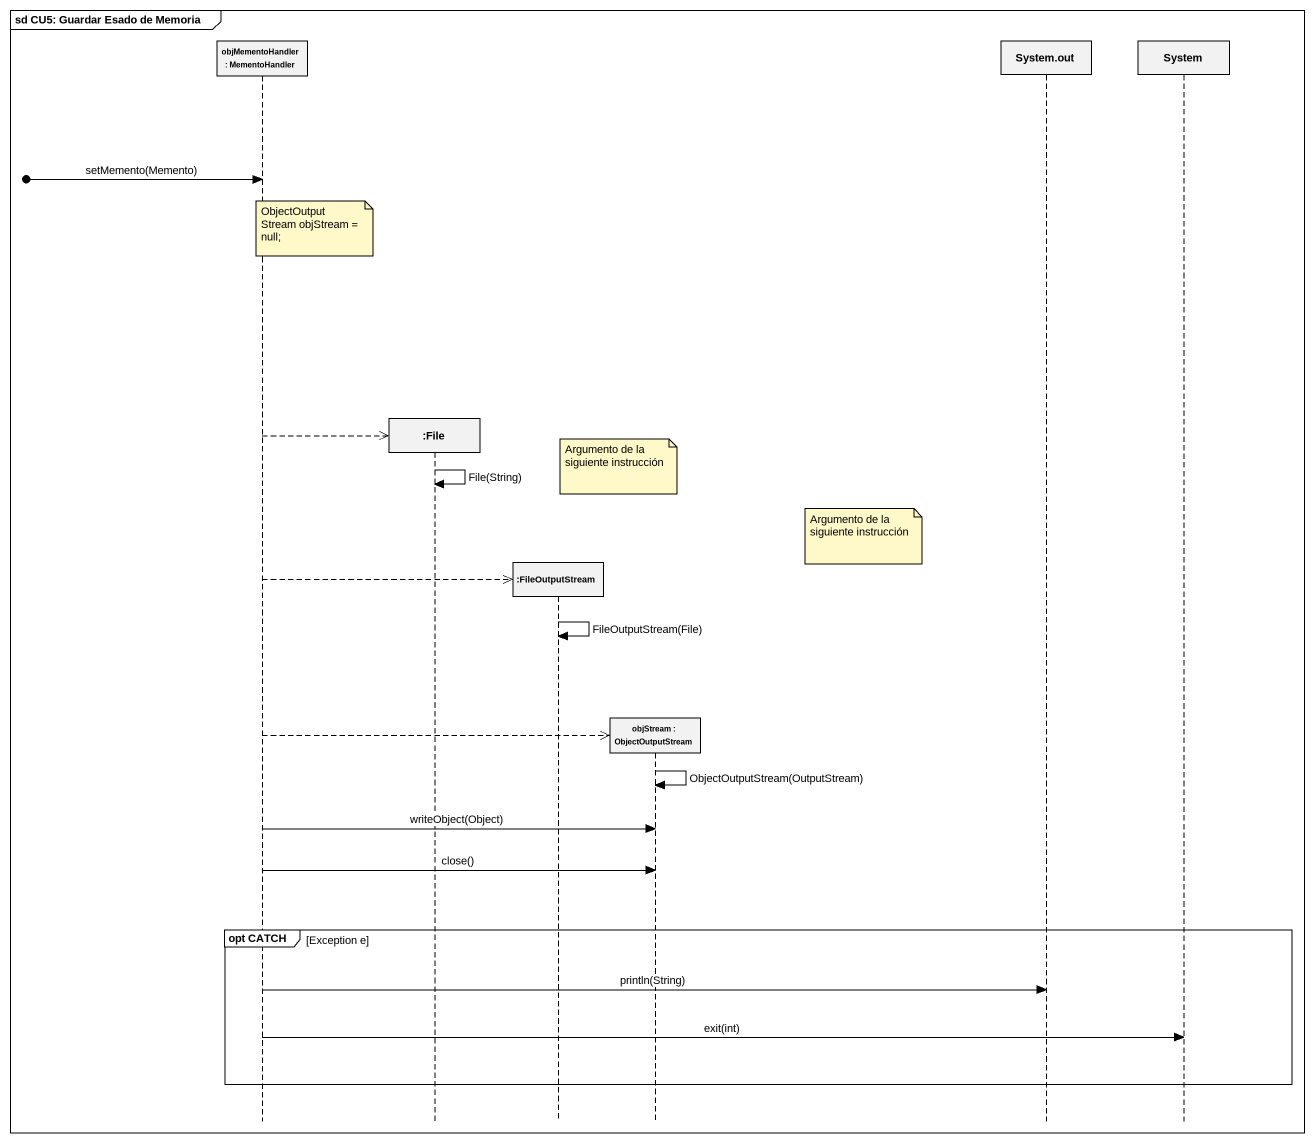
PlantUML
@startuml
mainframe sd CU5: Guardar Esado de Memoria
hide footbox
participant "objMementoHandler : MementoHandler" as objMementoHandler
participant ":File" as File_
participant ":FileOutputStream" as FileOutputStream
participant "objStream : ObjectOutputStream" as objStream
participant "System.out" as System_out
participant System

[o-> objMementoHandler : setMemento(Memento)
note over objMementoHandler : ObjectOutputStream objStream = null;
objMementoHandler -->> File_ **
note over objStream : Argumento de la siguiente instrucción
File_ -> File_ : File(String)
note left of System_out : Argumento de la siguiente instrucción
objMementoHandler -->> FileOutputStream **
FileOutputStream -> FileOutputStream : FileOutputStream(File)
objMementoHandler -->> objStream **
objStream -> objStream : ObjectOutputStream(OutputStream)
objMementoHandler -> objStream : writeObject(Object)
objMementoHandler -> objStream : close()
group opt CATCH [Exception e]
  objMementoHandler -> System_out : println(String)
  objMementoHandler -> System : exit(int)
end
@enduml
